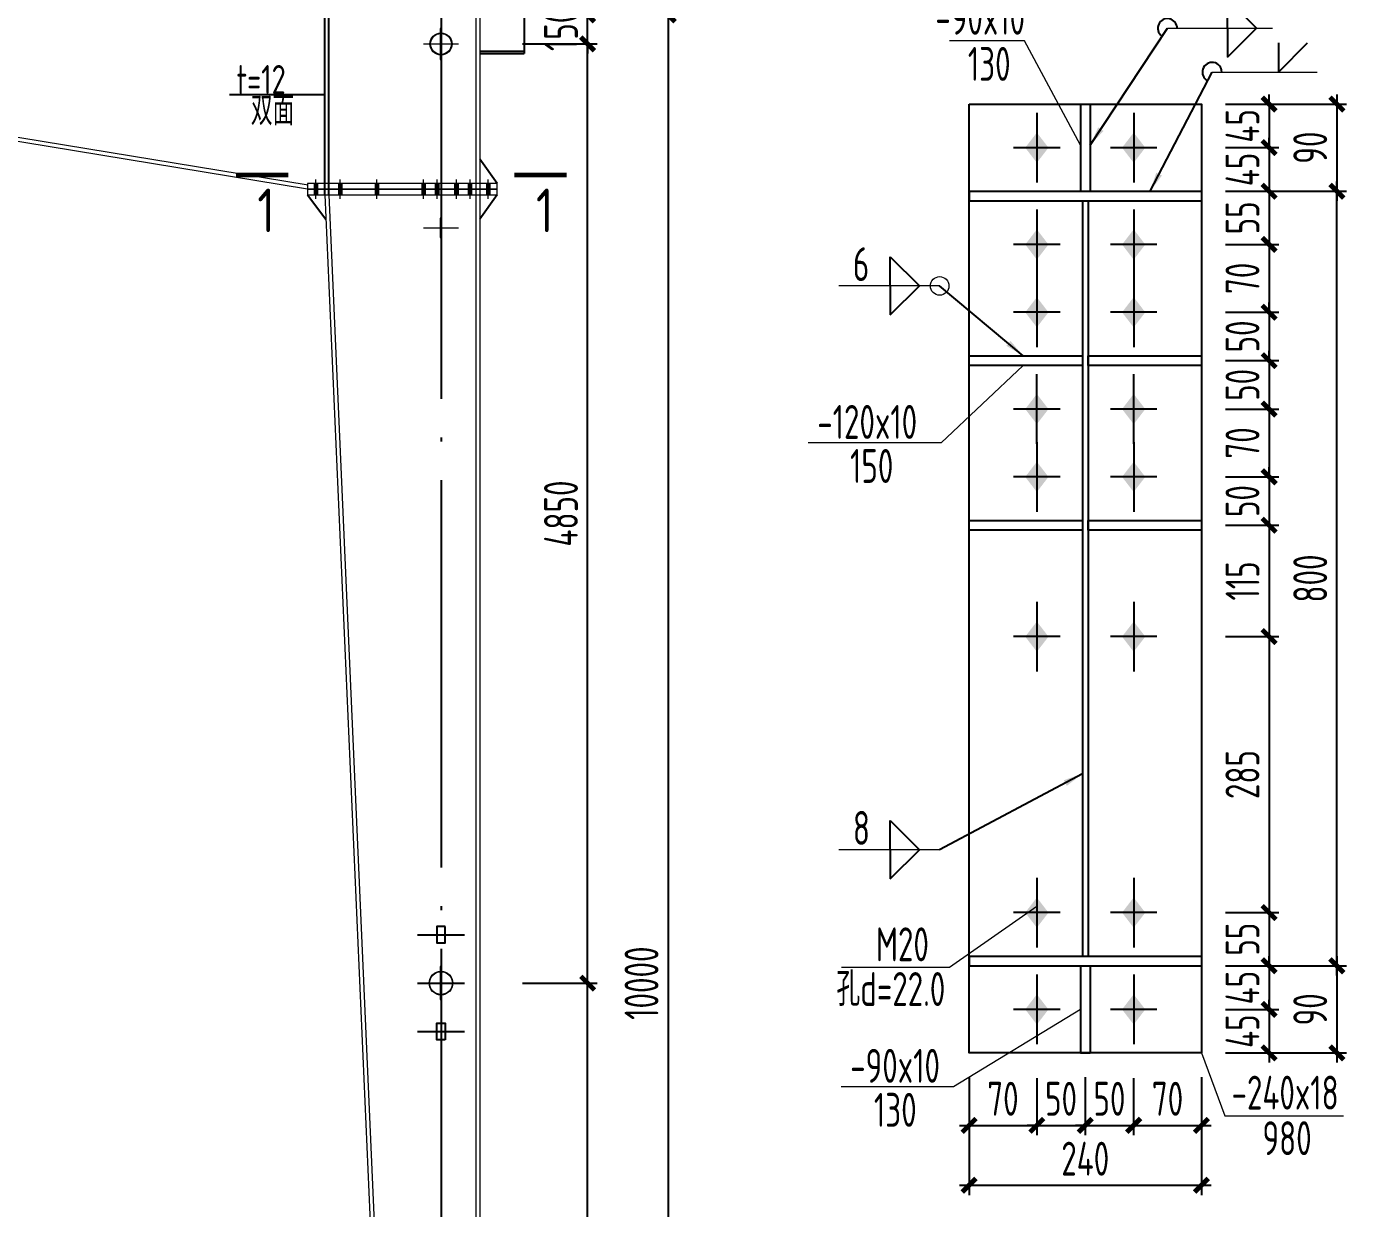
# Model space of a CAD drawing. Extents: x -3102990 to -851544, y -5293060 to -2540151.
# Drawn here: x -1296975 to -1283339, y -2650934 to -2638725 of the extents above; entities that cross this region are included whole.
import ezdxf

# ---------------------------------------------------------------- set-up
doc = ezdxf.new("R2010")
doc.units = 0
doc.header["$LTSCALE"] = 1000
doc.header["$PDMODE"] = 1
doc.linetypes.add('DOTE', pattern=[2.42, 2, -0.2, 0.02, -0.2])
doc.layers.get('0').update_dxf_attribs({"linetype": 'CONTINUOUS'})
doc.layers.get('Defpoints').update_dxf_attribs({"linetype": 'CONTINUOUS'})
for name, color, linetype in [('10', 7, 'CONTINUOUS'), ('AXIS', 253, 'DOTE'), ('BEAM_CON', 4, 'CONTINUOUS'), ('COLU', 7, 'CONTINUOUS'), ('DIM', 3, 'CONTINUOUS'), ('NUM', 7, 'CONTINUOUS'), ('REIN', 1, 'CONTINUOUS'), ('TEXT', 7, 'CONTINUOUS'), ('WELD', 7, 'CONTINUOUS'), ('柱子', 3, 'CONTINUOUS')]:
    doc.layers.add(name, color=color, linetype=linetype)
doc.styles.add('TSSD_Dimension', font='tssdeng.shx', dxfattribs={"width": 0.7, "bigfont": 'Hztxt.shx'})
doc.styles.add('TSSD_Rein', font='Tssdeng.shx', dxfattribs={"width": 0.75, "bigfont": 'hztxt.shx'})
doc.dimstyles.new('TSSD_10_100', dxfattribs={"dimtxt": 350, "dimasz": 100, "dimexe": 100, "dimexo": 250, "dimgap": 100, "dimtad": 1, "dimdec": 0, "dimlfac": 0.1, "dimzin": 0, "dimdsep": 46, "dimtxsty": 'TSSD_Dimension', "dimblk": 'ARCHTICK', "dimcen": 0, "dimdle": 100, "dimclrt": 7, "dimadec": 0, "dimazin": 0, "dimtfac": 1, "dimtdec": 0, "dimtix": 1, "dimtmove": 2, "dimatfit": 3, "dimldrblk": 'ARCHTICK', "dimfxl": 1, "dimtolj": 1, "dimtzin": 0, "dimarcsym": 0})
doc.dimstyles.new('TSSD_50_100', dxfattribs={"dimtxt": 350, "dimasz": 100, "dimexe": 100, "dimexo": 250, "dimgap": 100, "dimtad": 1, "dimdec": 0, "dimlfac": 0.5, "dimzin": 0, "dimdsep": 46, "dimtxsty": 'TSSD_Dimension', "dimblk": 'ARCHTICK', "dimcen": 0, "dimdle": 100, "dimclrt": 7, "dimadec": 0, "dimazin": 0, "dimtfac": 1, "dimtdec": 0, "dimtix": 1, "dimtmove": 2, "dimatfit": 3, "dimfxl": 1, "dimtolj": 1, "dimtzin": 0, "dimarcsym": 0})
doc.dimstyles.new('TSSD_LEADER_STYLE_200.0', dxfattribs={"dimtxt": 700, "dimasz": 200, "dimexe": 200, "dimexo": 500, "dimgap": 0.09, "dimtad": 0, "dimtih": 1, "dimtoh": 1, "dimdec": 4, "dimzin": 0, "dimdsep": 46, "dimtxsty": 'Standard', "dimcen": 0.09, "dimdle": 200, "dimclrt": 7, "dimadec": 0, "dimazin": 0, "dimtfac": 1, "dimtdec": 4, "dimtofl": 0, "dimtmove": 0, "dimatfit": 3, "dimfxl": 1, "dimtolj": 1, "dimtzin": 0, "dimarcsym": 0})

# ---------------------------------------------------------------- blocks, each defined once
blk = doc.blocks.new('_ArchTick')
at = {"color": 0, "const_width": 0.5}
blk.add_lwpolyline([(-0.71, -0.71), (0.71, 0.71)], dxfattribs=at)
blk = doc.blocks.new('*D210')
at = {"layer": 'Defpoints', "color": 0, "ltscale": 1.5}
for p in [(-1291640, -2638606), (-1291640, -2658606), (-1290346, -2658606)]:
    blk.add_point(p, dxfattribs=at)
at = {"layer": 'DIM', "color": 0, "lineweight": -2, "ltscale": 1.5}
for p, q in [((-1290346, -2638506), (-1290346, -2658706)), ((-1291390, -2638606), (-1290246, -2638606)), ((-1291390, -2658606), (-1290246, -2658606))]:
    blk.add_line(p, q, dxfattribs=at)
at = {"layer": 'DIM', "color": 0, "lineweight": -2, "ltscale": 1.5, "xscale": 100, "yscale": 100, "zscale": 100}
for p, rotation in [((-1290346, -2638606), 90), ((-1290346, -2658606), 270)]:
    blk.add_blockref('_ArchTick', p, dxfattribs=dict(at, rotation=rotation))
at = {"layer": 'DIM', "color": 7, "ltscale": 1.5, "insert": (-1290621, -2648606), "char_height": 350, "attachment_point": 5, "rotation": 90, "style": 'TSSD_Dimension'}
blk.add_mtext('\\A1;10000', dxfattribs=at)
blk = doc.blocks.new('*D227')
at = {"layer": 'Defpoints', "color": 0, "ltscale": 1.5}
for p in [(-1292100, -2648606), (-1291178, -2648606), (-1292100, -2657606)]:
    blk.add_point(p, dxfattribs=at)
at = {"layer": 'DIM', "color": 0, "lineweight": -2, "ltscale": 1.5}
for p, q in [((-1291178, -2657706), (-1291178, -2648506)), ((-1291850, -2648606), (-1291078, -2648606)), ((-1291850, -2657606), (-1291078, -2657606))]:
    blk.add_line(p, q, dxfattribs=at)
at = {"layer": 'DIM', "color": 0, "lineweight": -2, "ltscale": 1.5, "xscale": 100, "yscale": 100, "zscale": 100}
for p, rotation in [((-1291178, -2648606), 90), ((-1291178, -2657606), 270)]:
    blk.add_blockref('_ArchTick', p, dxfattribs=dict(at, rotation=rotation))
at = {"layer": 'DIM', "color": 7, "ltscale": 1.5, "insert": (-1291453, -2653106), "char_height": 350, "attachment_point": 5, "rotation": 90, "style": 'TSSD_Dimension'}
blk.add_mtext('\\A1;4500', dxfattribs=at)
blk = doc.blocks.new('*D228')
at = {"layer": 'Defpoints', "color": 0, "ltscale": 1.5}
for p in [(-1292100, -2638906), (-1291178, -2638906), (-1292100, -2648606)]:
    blk.add_point(p, dxfattribs=at)
at = {"layer": 'DIM', "color": 0, "lineweight": -2, "ltscale": 1.5}
for p, q in [((-1291178, -2648706), (-1291178, -2638806)), ((-1291850, -2638906), (-1291078, -2638906)), ((-1291850, -2648606), (-1291078, -2648606))]:
    blk.add_line(p, q, dxfattribs=at)
at = {"layer": 'DIM', "color": 0, "lineweight": -2, "ltscale": 1.5, "xscale": 100, "yscale": 100, "zscale": 100}
for p, rotation in [((-1291178, -2638906), 90), ((-1291178, -2648606), 270)]:
    blk.add_blockref('_ArchTick', p, dxfattribs=dict(at, rotation=rotation))
at = {"layer": 'DIM', "color": 7, "ltscale": 1.5, "insert": (-1291453, -2643756), "char_height": 350, "attachment_point": 5, "rotation": 90, "style": 'TSSD_Dimension'}
blk.add_mtext('\\A1;4850', dxfattribs=at)
blk = doc.blocks.new('*D229')
at = {"layer": 'Defpoints', "color": 0, "ltscale": 1.5}
for p in [(-1292100, -2638606), (-1291178, -2638606), (-1292100, -2638906)]:
    blk.add_point(p, dxfattribs=at)
at = {"layer": 'DIM', "color": 0, "lineweight": -2, "ltscale": 1.5}
for p, q in [((-1291178, -2638606), (-1291178, -2638506)), ((-1291850, -2638606), (-1291078, -2638606)), ((-1291178, -2638906), (-1291178, -2638606)), ((-1291850, -2638906), (-1291078, -2638906)), ((-1291178, -2638906), (-1291178, -2639006))]:
    blk.add_line(p, q, dxfattribs=at)
at = {"layer": 'DIM', "color": 0, "lineweight": -2, "ltscale": 1.5, "xscale": 100, "yscale": 100, "zscale": 100}
for p, rotation in [((-1291178, -2638606), 270), ((-1291178, -2638906), 90)]:
    blk.add_blockref('_ArchTick', p, dxfattribs=dict(at, rotation=rotation))
at = {"layer": 'DIM', "color": 7, "ltscale": 1.5, "insert": (-1291453, -2638756), "char_height": 350, "attachment_point": 5, "rotation": 90, "style": 'TSSD_Dimension'}
blk.add_mtext('\\A1;150', dxfattribs=at)
blk = doc.blocks.new('A$C5C7C78FF')
at = {"layer": '10', "color": 0}
blk.add_solid([(27, -141, -192), (-73, -11, -192), (127, -11, -192), (27, 119, -192)], dxfattribs=at)
at = {"layer": 'AXIS', "color": 0, "linetype": 'ByBlock'}
for p, q in [((27, -311, -192), (27, 289, -192)), ((227, -11, -192), (-173, -11, -192))]:
    blk.add_line(p, q, dxfattribs=at)
blk = doc.blocks.new('*D234')
at = {"layer": 'Defpoints', "color": 0}
for p in [(-1284838, -2639527), (-1284838, -2639977), (-1284139, -2639977)]:
    blk.add_point(p, dxfattribs=at)
at = {"layer": 'DIM', "color": 0, "lineweight": -2}
for p, q in [((-1284588, -2639527), (-1284039, -2639527)), ((-1284139, -2639527), (-1284139, -2639427)), ((-1284139, -2639527), (-1284139, -2639977)), ((-1284588, -2639977), (-1284039, -2639977)), ((-1284139, -2639977), (-1284139, -2640077))]:
    blk.add_line(p, q, dxfattribs=at)
at = {"layer": 'DIM', "color": 0, "lineweight": -2, "xscale": 100, "yscale": 100, "zscale": 100}
for p, rotation in [((-1284139, -2639527), 270), ((-1284139, -2639977), 90)]:
    blk.add_blockref('_ArchTick', p, dxfattribs=dict(at, rotation=rotation))
at = {"layer": 'DIM', "color": 7, "insert": (-1284414, -2639752), "char_height": 350, "attachment_point": 5, "rotation": 90, "style": 'TSSD_Dimension'}
blk.add_mtext('\\A1;45', dxfattribs=at)
blk = doc.blocks.new('*D235')
at = {"layer": 'Defpoints', "color": 0}
for p in [(-1284838, -2639977), (-1284838, -2640427), (-1284139, -2640427)]:
    blk.add_point(p, dxfattribs=at)
at = {"layer": 'DIM', "color": 0, "lineweight": -2}
for p, q in [((-1284139, -2639977), (-1284139, -2639877)), ((-1284588, -2639977), (-1284039, -2639977)), ((-1284139, -2639977), (-1284139, -2640427)), ((-1284588, -2640427), (-1284039, -2640427)), ((-1284139, -2640427), (-1284139, -2640527))]:
    blk.add_line(p, q, dxfattribs=at)
at = {"layer": 'DIM', "color": 0, "lineweight": -2, "xscale": 100, "yscale": 100, "zscale": 100}
for p, rotation in [((-1284139, -2639977), 270), ((-1284139, -2640427), 90)]:
    blk.add_blockref('_ArchTick', p, dxfattribs=dict(at, rotation=rotation))
at = {"layer": 'DIM', "color": 7, "insert": (-1284414, -2640202), "char_height": 350, "attachment_point": 5, "rotation": 90, "style": 'TSSD_Dimension'}
blk.add_mtext('\\A1;45', dxfattribs=at)
blk = doc.blocks.new('*D236')
at = {"layer": 'Defpoints', "color": 0}
for p in [(-1284838, -2640427), (-1284838, -2640977), (-1284139, -2640977)]:
    blk.add_point(p, dxfattribs=at)
at = {"layer": 'DIM', "color": 0, "lineweight": -2}
for p, q in [((-1284139, -2640327), (-1284139, -2641077)), ((-1284588, -2640427), (-1284039, -2640427)), ((-1284588, -2640977), (-1284039, -2640977))]:
    blk.add_line(p, q, dxfattribs=at)
at = {"layer": 'DIM', "color": 0, "lineweight": -2, "xscale": 100, "yscale": 100, "zscale": 100}
for p, rotation in [((-1284139, -2640427), 90), ((-1284139, -2640977), 270)]:
    blk.add_blockref('_ArchTick', p, dxfattribs=dict(at, rotation=rotation))
at = {"layer": 'DIM', "color": 7, "insert": (-1284414, -2640702), "char_height": 350, "attachment_point": 5, "rotation": 90, "style": 'TSSD_Dimension'}
blk.add_mtext('\\A1;55', dxfattribs=at)
blk = doc.blocks.new('*D237')
at = {"layer": 'Defpoints', "color": 0}
for p in [(-1284838, -2647877), (-1284838, -2648427), (-1284139, -2648427)]:
    blk.add_point(p, dxfattribs=at)
at = {"layer": 'DIM', "color": 0, "lineweight": -2}
for p, q in [((-1284139, -2647777), (-1284139, -2648527)), ((-1284588, -2647877), (-1284039, -2647877)), ((-1284588, -2648427), (-1284039, -2648427))]:
    blk.add_line(p, q, dxfattribs=at)
at = {"layer": 'DIM', "color": 0, "lineweight": -2, "xscale": 100, "yscale": 100, "zscale": 100}
for p, rotation in [((-1284139, -2647877), 90), ((-1284139, -2648427), 270)]:
    blk.add_blockref('_ArchTick', p, dxfattribs=dict(at, rotation=rotation))
at = {"layer": 'DIM', "color": 7, "insert": (-1284414, -2648152), "char_height": 350, "attachment_point": 5, "rotation": 90, "style": 'TSSD_Dimension'}
blk.add_mtext('\\A1;55', dxfattribs=at)
blk = doc.blocks.new('*D238')
at = {"layer": 'Defpoints', "color": 0}
for p in [(-1284838, -2648427), (-1284838, -2648877), (-1284139, -2648877)]:
    blk.add_point(p, dxfattribs=at)
at = {"layer": 'DIM', "color": 0, "lineweight": -2}
for p, q in [((-1284139, -2648427), (-1284139, -2648327)), ((-1284588, -2648427), (-1284039, -2648427)), ((-1284139, -2648427), (-1284139, -2648877)), ((-1284588, -2648877), (-1284039, -2648877)), ((-1284139, -2648877), (-1284139, -2648977))]:
    blk.add_line(p, q, dxfattribs=at)
at = {"layer": 'DIM', "color": 0, "lineweight": -2, "xscale": 100, "yscale": 100, "zscale": 100}
for p, rotation in [((-1284139, -2648427), 270), ((-1284139, -2648877), 90)]:
    blk.add_blockref('_ArchTick', p, dxfattribs=dict(at, rotation=rotation))
at = {"layer": 'DIM', "color": 7, "insert": (-1284414, -2648652), "char_height": 350, "attachment_point": 5, "rotation": 90, "style": 'TSSD_Dimension'}
blk.add_mtext('\\A1;45', dxfattribs=at)
blk = doc.blocks.new('*D239')
at = {"layer": 'Defpoints', "color": 0}
for p in [(-1284838, -2648877), (-1284838, -2649327), (-1284139, -2649327)]:
    blk.add_point(p, dxfattribs=at)
at = {"layer": 'DIM', "color": 0, "lineweight": -2}
for p, q in [((-1284139, -2648877), (-1284139, -2648777)), ((-1284588, -2648877), (-1284039, -2648877)), ((-1284139, -2648877), (-1284139, -2649327)), ((-1284588, -2649327), (-1284039, -2649327)), ((-1284139, -2649327), (-1284139, -2649427))]:
    blk.add_line(p, q, dxfattribs=at)
at = {"layer": 'DIM', "color": 0, "lineweight": -2, "xscale": 100, "yscale": 100, "zscale": 100}
for p, rotation in [((-1284139, -2648877), 270), ((-1284139, -2649327), 90)]:
    blk.add_blockref('_ArchTick', p, dxfattribs=dict(at, rotation=rotation))
at = {"layer": 'DIM', "color": 7, "insert": (-1284414, -2649102), "char_height": 350, "attachment_point": 5, "rotation": 90, "style": 'TSSD_Dimension'}
blk.add_mtext('\\A1;45', dxfattribs=at)
blk = doc.blocks.new('*D240')
at = {"layer": 'Defpoints', "color": 0}
for p in [(-1287238, -2649326), (-1286538, -2649337), (-1286538, -2650075)]:
    blk.add_point(p, dxfattribs=at)
at = {"layer": 'DIM', "color": 0, "lineweight": -2}
for p, q in [((-1287238, -2649576), (-1287238, -2650175)), ((-1286538, -2649587), (-1286538, -2650175)), ((-1287338, -2650075), (-1286438, -2650075))]:
    blk.add_line(p, q, dxfattribs=at)
at = {"layer": 'DIM', "color": 0, "lineweight": -2, "xscale": 100, "yscale": 100, "zscale": 100, "rotation": 180}
blk.add_blockref('_ArchTick', (-1287238, -2650075), dxfattribs=at)
at = {"layer": 'DIM', "color": 0, "lineweight": -2, "xscale": 100, "yscale": 100, "zscale": 100}
blk.add_blockref('_ArchTick', (-1286538, -2650075), dxfattribs=at)
at = {"layer": 'DIM', "color": 7, "insert": (-1286888, -2649800), "char_height": 350, "attachment_point": 5, "style": 'TSSD_Dimension'}
blk.add_mtext('\\A1;70', dxfattribs=at)
blk = doc.blocks.new('*D241')
at = {"layer": 'Defpoints', "color": 0}
for p in [(-1286538, -2649337), (-1286038, -2649327), (-1286038, -2650075)]:
    blk.add_point(p, dxfattribs=at)
at = {"layer": 'DIM', "color": 0, "lineweight": -2}
for p, q in [((-1286538, -2649587), (-1286538, -2650175)), ((-1286038, -2649577), (-1286038, -2650175)), ((-1286538, -2650075), (-1286638, -2650075)), ((-1286538, -2650075), (-1286038, -2650075)), ((-1286038, -2650075), (-1285938, -2650075))]:
    blk.add_line(p, q, dxfattribs=at)
at = {"layer": 'DIM', "color": 0, "lineweight": -2, "xscale": 100, "yscale": 100, "zscale": 100}
blk.add_blockref('_ArchTick', (-1286538, -2650075), dxfattribs=at)
at = {"layer": 'DIM', "color": 0, "lineweight": -2, "xscale": 100, "yscale": 100, "zscale": 100, "rotation": 180}
blk.add_blockref('_ArchTick', (-1286038, -2650075), dxfattribs=at)
at = {"layer": 'DIM', "color": 7, "insert": (-1286288, -2649800), "char_height": 350, "attachment_point": 5, "style": 'TSSD_Dimension'}
blk.add_mtext('\\A1;50', dxfattribs=at)
blk = doc.blocks.new('*D242')
at = {"layer": 'Defpoints', "color": 0}
for p in [(-1286038, -2649327), (-1285538, -2649337), (-1285538, -2650075)]:
    blk.add_point(p, dxfattribs=at)
at = {"layer": 'DIM', "color": 0, "lineweight": -2}
for p, q in [((-1286038, -2649577), (-1286038, -2650175)), ((-1285538, -2649587), (-1285538, -2650175)), ((-1286038, -2650075), (-1286138, -2650075)), ((-1286038, -2650075), (-1285538, -2650075)), ((-1285538, -2650075), (-1285438, -2650075))]:
    blk.add_line(p, q, dxfattribs=at)
at = {"layer": 'DIM', "color": 0, "lineweight": -2, "xscale": 100, "yscale": 100, "zscale": 100}
blk.add_blockref('_ArchTick', (-1286038, -2650075), dxfattribs=at)
at = {"layer": 'DIM', "color": 0, "lineweight": -2, "xscale": 100, "yscale": 100, "zscale": 100, "rotation": 180}
blk.add_blockref('_ArchTick', (-1285538, -2650075), dxfattribs=at)
at = {"layer": 'DIM', "color": 7, "insert": (-1285788, -2649800), "char_height": 350, "attachment_point": 5, "style": 'TSSD_Dimension'}
blk.add_mtext('\\A1;50', dxfattribs=at)
blk = doc.blocks.new('*D243')
at = {"layer": 'Defpoints', "color": 0}
for p in [(-1285538, -2649337), (-1284838, -2649327), (-1284838, -2650075)]:
    blk.add_point(p, dxfattribs=at)
at = {"layer": 'DIM', "color": 0, "lineweight": -2}
for p, q in [((-1285538, -2649587), (-1285538, -2650175)), ((-1284838, -2649577), (-1284838, -2650175)), ((-1285638, -2650075), (-1284738, -2650075))]:
    blk.add_line(p, q, dxfattribs=at)
at = {"layer": 'DIM', "color": 0, "lineweight": -2, "xscale": 100, "yscale": 100, "zscale": 100, "rotation": 180}
blk.add_blockref('_ArchTick', (-1285538, -2650075), dxfattribs=at)
at = {"layer": 'DIM', "color": 0, "lineweight": -2, "xscale": 100, "yscale": 100, "zscale": 100}
blk.add_blockref('_ArchTick', (-1284838, -2650075), dxfattribs=at)
at = {"layer": 'DIM', "color": 7, "insert": (-1285188, -2649800), "char_height": 350, "attachment_point": 5, "style": 'TSSD_Dimension'}
blk.add_mtext('\\A1;70', dxfattribs=at)
blk = doc.blocks.new('*D244')
at = {"layer": 'Defpoints', "color": 0}
for p in [(-1287238, -2649326), (-1284838, -2649327), (-1284838, -2650694)]:
    blk.add_point(p, dxfattribs=at)
at = {"layer": 'DIM', "color": 0, "lineweight": -2}
for p, q in [((-1287238, -2649576), (-1287238, -2650794)), ((-1284838, -2649577), (-1284838, -2650794)), ((-1287338, -2650694), (-1284738, -2650694))]:
    blk.add_line(p, q, dxfattribs=at)
at = {"layer": 'DIM', "color": 0, "lineweight": -2, "xscale": 100, "yscale": 100, "zscale": 100, "rotation": 180}
blk.add_blockref('_ArchTick', (-1287238, -2650694), dxfattribs=at)
at = {"layer": 'DIM', "color": 0, "lineweight": -2, "xscale": 100, "yscale": 100, "zscale": 100}
blk.add_blockref('_ArchTick', (-1284838, -2650694), dxfattribs=at)
at = {"layer": 'DIM', "color": 7, "insert": (-1286038, -2650419), "char_height": 350, "attachment_point": 5, "style": 'TSSD_Dimension'}
blk.add_mtext('\\A1;240', dxfattribs=at)
blk = doc.blocks.new('_WELD004')
at = {"color": 0, "linetype": 'ByBlock'}
for p, q in [((0, 1), (1, 0)), ((0, 0), (0, 1))]:
    blk.add_line(p, q, dxfattribs=at)
blk = doc.blocks.new('*D245')
at = {"layer": 'Defpoints', "color": 0}
for p in [(-1284838, -2639527), (-1284838, -2640427), (-1283439, -2640427)]:
    blk.add_point(p, dxfattribs=at)
at = {"layer": 'DIM', "color": 0, "lineweight": -2}
for p, q in [((-1284588, -2639527), (-1283339, -2639527)), ((-1283439, -2639427), (-1283439, -2640527)), ((-1284588, -2640427), (-1283339, -2640427))]:
    blk.add_line(p, q, dxfattribs=at)
at = {"layer": 'DIM', "color": 0, "lineweight": -2, "xscale": 100, "yscale": 100, "zscale": 100}
for p, rotation in [((-1283439, -2639527), 90), ((-1283439, -2640427), 270)]:
    blk.add_blockref('_ArchTick', p, dxfattribs=dict(at, rotation=rotation))
at = {"layer": 'DIM', "color": 7, "insert": (-1283714, -2639977), "char_height": 350, "attachment_point": 5, "rotation": 90, "style": 'TSSD_Dimension'}
blk.add_mtext('\\A1;90', dxfattribs=at)
blk = doc.blocks.new('*D246')
at = {"layer": 'Defpoints', "color": 0}
for p in [(-1284838, -2648427), (-1284838, -2649327), (-1283439, -2649327)]:
    blk.add_point(p, dxfattribs=at)
at = {"layer": 'DIM', "color": 0, "lineweight": -2}
for p, q in [((-1283439, -2648327), (-1283439, -2649427)), ((-1284588, -2648427), (-1283339, -2648427)), ((-1284588, -2649327), (-1283339, -2649327))]:
    blk.add_line(p, q, dxfattribs=at)
at = {"layer": 'DIM', "color": 0, "lineweight": -2, "xscale": 100, "yscale": 100, "zscale": 100}
for p, rotation in [((-1283439, -2648427), 90), ((-1283439, -2649327), 270)]:
    blk.add_blockref('_ArchTick', p, dxfattribs=dict(at, rotation=rotation))
at = {"layer": 'DIM', "color": 7, "insert": (-1283714, -2648877), "char_height": 350, "attachment_point": 5, "rotation": 90, "style": 'TSSD_Dimension'}
blk.add_mtext('\\A1;90', dxfattribs=at)
blk = doc.blocks.new('*D247')
at = {"layer": 'Defpoints', "color": 0, "ltscale": 1.5}
for p in [(-1284838, -2640427), (-1283439, -2640427), (-1284838, -2648427)]:
    blk.add_point(p, dxfattribs=at)
at = {"layer": 'DIM', "color": 0, "lineweight": -2, "ltscale": 1.5}
for p, q in [((-1283439, -2648527), (-1283439, -2640327)), ((-1284588, -2640427), (-1283339, -2640427)), ((-1284588, -2648427), (-1283339, -2648427))]:
    blk.add_line(p, q, dxfattribs=at)
at = {"layer": 'DIM', "color": 0, "lineweight": -2, "ltscale": 1.5, "xscale": 100, "yscale": 100, "zscale": 100}
for p, rotation in [((-1283439, -2640427), 90), ((-1283439, -2648427), 270)]:
    blk.add_blockref('_ArchTick', p, dxfattribs=dict(at, rotation=rotation))
at = {"layer": 'DIM', "color": 7, "ltscale": 1.5, "insert": (-1283714, -2644427), "char_height": 350, "attachment_point": 5, "rotation": 90, "style": 'TSSD_Dimension'}
blk.add_mtext('\\A1;800', dxfattribs=at)
blk = doc.blocks.new('*D273')
at = {"layer": 'Defpoints', "color": 0, "ltscale": 1.5}
for p in [(-1284838, -2640977), (-1284838, -2641677), (-1284139, -2641677)]:
    blk.add_point(p, dxfattribs=at)
at = {"layer": 'DIM', "color": 0, "lineweight": -2, "ltscale": 1.5}
for p, q in [((-1284139, -2640877), (-1284139, -2641777)), ((-1284588, -2640977), (-1284039, -2640977)), ((-1284588, -2641677), (-1284039, -2641677))]:
    blk.add_line(p, q, dxfattribs=at)
at = {"layer": 'DIM', "color": 0, "lineweight": -2, "ltscale": 1.5, "xscale": 100, "yscale": 100, "zscale": 100}
for p, rotation in [((-1284139, -2640977), 90), ((-1284139, -2641677), 270)]:
    blk.add_blockref('_ArchTick', p, dxfattribs=dict(at, rotation=rotation))
at = {"layer": 'DIM', "color": 7, "ltscale": 1.5, "insert": (-1284414, -2641327), "char_height": 350, "attachment_point": 5, "rotation": 90, "style": 'TSSD_Dimension'}
blk.add_mtext('\\A1;70', dxfattribs=at)
blk = doc.blocks.new('*D274')
at = {"layer": 'Defpoints', "color": 0, "ltscale": 1.5}
for p in [(-1284838, -2641677), (-1284838, -2642177), (-1284139, -2642177)]:
    blk.add_point(p, dxfattribs=at)
at = {"layer": 'DIM', "color": 0, "lineweight": -2, "ltscale": 1.5}
for p, q in [((-1284139, -2641677), (-1284139, -2641577)), ((-1284588, -2641677), (-1284039, -2641677)), ((-1284139, -2641677), (-1284139, -2642177)), ((-1284588, -2642177), (-1284039, -2642177)), ((-1284139, -2642177), (-1284139, -2642277))]:
    blk.add_line(p, q, dxfattribs=at)
at = {"layer": 'DIM', "color": 0, "lineweight": -2, "ltscale": 1.5, "xscale": 100, "yscale": 100, "zscale": 100}
for p, rotation in [((-1284139, -2641677), 270), ((-1284139, -2642177), 90)]:
    blk.add_blockref('_ArchTick', p, dxfattribs=dict(at, rotation=rotation))
at = {"layer": 'DIM', "color": 7, "ltscale": 1.5, "insert": (-1284414, -2641927), "char_height": 350, "attachment_point": 5, "rotation": 90, "style": 'TSSD_Dimension'}
blk.add_mtext('\\A1;50', dxfattribs=at)
blk = doc.blocks.new('*D275')
at = {"layer": 'Defpoints', "color": 0, "ltscale": 1.5}
for p in [(-1284838, -2643877, -288), (-1284838, -2645027), (-1284139, -2645027)]:
    blk.add_point(p, dxfattribs=at)
at = {"layer": 'DIM', "color": 0, "lineweight": -2, "ltscale": 1.5}
for p, q in [((-1284588, -2643877), (-1284039, -2643877)), ((-1284139, -2643777), (-1284139, -2645127)), ((-1284588, -2645027), (-1284039, -2645027))]:
    blk.add_line(p, q, dxfattribs=at)
at = {"layer": 'DIM', "color": 0, "lineweight": -2, "ltscale": 1.5, "xscale": 100, "yscale": 100, "zscale": 100}
for p, rotation in [((-1284139, -2643877), 90), ((-1284139, -2645027), 270)]:
    blk.add_blockref('_ArchTick', p, dxfattribs=dict(at, rotation=rotation))
at = {"layer": 'DIM', "color": 7, "ltscale": 1.5, "insert": (-1284414, -2644452), "char_height": 350, "attachment_point": 5, "rotation": 90, "style": 'TSSD_Dimension'}
blk.add_mtext('\\A1;115', dxfattribs=at)
blk = doc.blocks.new('*D276')
at = {"layer": 'Defpoints', "color": 0, "ltscale": 1.5}
for p in [(-1284838, -2645027), (-1284838, -2647877), (-1284139, -2647877)]:
    blk.add_point(p, dxfattribs=at)
at = {"layer": 'DIM', "color": 0, "lineweight": -2, "ltscale": 1.5}
for p, q in [((-1284139, -2644927), (-1284139, -2647977)), ((-1284588, -2645027), (-1284039, -2645027)), ((-1284588, -2647877), (-1284039, -2647877))]:
    blk.add_line(p, q, dxfattribs=at)
at = {"layer": 'DIM', "color": 0, "lineweight": -2, "ltscale": 1.5, "xscale": 100, "yscale": 100, "zscale": 100}
for p, rotation in [((-1284139, -2645027), 90), ((-1284139, -2647877), 270)]:
    blk.add_blockref('_ArchTick', p, dxfattribs=dict(at, rotation=rotation))
at = {"layer": 'DIM', "color": 7, "ltscale": 1.5, "insert": (-1284414, -2646452), "char_height": 350, "attachment_point": 5, "rotation": 90, "style": 'TSSD_Dimension'}
blk.add_mtext('\\A1;285', dxfattribs=at)
blk = doc.blocks.new('*D292')
at = {"layer": 'Defpoints', "color": 0, "ltscale": 1.5}
for p in [(-1284838, -2642177), (-1284838, -2642677), (-1284139, -2642677)]:
    blk.add_point(p, dxfattribs=at)
at = {"layer": 'DIM', "color": 0, "lineweight": -2, "ltscale": 1.5}
for p, q in [((-1284139, -2642177), (-1284139, -2642077)), ((-1284588, -2642177), (-1284039, -2642177)), ((-1284139, -2642177), (-1284139, -2642677)), ((-1284588, -2642677), (-1284039, -2642677)), ((-1284139, -2642677), (-1284139, -2642777))]:
    blk.add_line(p, q, dxfattribs=at)
at = {"layer": 'DIM', "color": 0, "lineweight": -2, "ltscale": 1.5, "xscale": 100, "yscale": 100, "zscale": 100}
for p, rotation in [((-1284139, -2642177), 270), ((-1284139, -2642677), 90)]:
    blk.add_blockref('_ArchTick', p, dxfattribs=dict(at, rotation=rotation))
at = {"layer": 'DIM', "color": 7, "ltscale": 1.5, "insert": (-1284414, -2642427), "char_height": 350, "attachment_point": 5, "rotation": 90, "style": 'TSSD_Dimension'}
blk.add_mtext('\\A1;50', dxfattribs=at)
blk = doc.blocks.new('*D195')
at = {"layer": 'Defpoints', "color": 0, "ltscale": 1.5}
for p in [(-1284838, -2642677), (-1284838, -2643377), (-1284139, -2643377)]:
    blk.add_point(p, dxfattribs=at)
at = {"layer": 'DIM', "color": 0, "lineweight": -2, "ltscale": 1.5}
for p, q in [((-1284588, -2642677), (-1284039, -2642677)), ((-1284139, -2642577), (-1284139, -2643477)), ((-1284588, -2643377), (-1284039, -2643377))]:
    blk.add_line(p, q, dxfattribs=at)
at = {"layer": 'DIM', "color": 0, "lineweight": -2, "ltscale": 1.5, "xscale": 100, "yscale": 100, "zscale": 100}
for p, rotation in [((-1284139, -2642677), 90), ((-1284139, -2643377), 270)]:
    blk.add_blockref('_ArchTick', p, dxfattribs=dict(at, rotation=rotation))
at = {"layer": 'DIM', "color": 7, "ltscale": 1.5, "insert": (-1284414, -2643027), "char_height": 350, "attachment_point": 5, "rotation": 90, "style": 'TSSD_Dimension'}
blk.add_mtext('\\A1;70', dxfattribs=at)
blk = doc.blocks.new('*D196')
at = {"layer": 'Defpoints', "color": 0, "ltscale": 1.5}
for p in [(-1284838, -2643377), (-1284838, -2643877), (-1284139, -2643877)]:
    blk.add_point(p, dxfattribs=at)
at = {"layer": 'DIM', "color": 0, "lineweight": -2, "ltscale": 1.5}
for p, q in [((-1284139, -2643377), (-1284139, -2643277)), ((-1284588, -2643377), (-1284039, -2643377)), ((-1284139, -2643377), (-1284139, -2643877)), ((-1284588, -2643877), (-1284039, -2643877)), ((-1284139, -2643877), (-1284139, -2643977))]:
    blk.add_line(p, q, dxfattribs=at)
at = {"layer": 'DIM', "color": 0, "lineweight": -2, "ltscale": 1.5, "xscale": 100, "yscale": 100, "zscale": 100}
for p, rotation in [((-1284139, -2643377), 270), ((-1284139, -2643877), 90)]:
    blk.add_blockref('_ArchTick', p, dxfattribs=dict(at, rotation=rotation))
at = {"layer": 'DIM', "color": 7, "ltscale": 1.5, "insert": (-1284414, -2643627), "char_height": 350, "attachment_point": 5, "rotation": 90, "style": 'TSSD_Dimension'}
blk.add_mtext('\\A1;50', dxfattribs=at)

msp = doc.modelspace()

# ---------------------------------------------------------------- linework, layer by layer
at = {"color": 4, "lineweight": 5, "ltscale": 1.5, "elevation": -2}
for points in [[(-1292578.22, -2638905.71, -1), (-1292806.22, -2638905.71, -1)], [(-1292584.22, -2638905.71, -1), (-1292800.22, -2638905.71, -1)]]:
    msp.add_lwpolyline(points, format="xyb", close=True, dxfattribs=at)
msp.add_lwpolyline([(-1292682.22, -2638745.71), (-1292702.22, -2638745.71), (-1292702.22, -2639065.71), (-1292682.22, -2639065.71)], close=True, dxfattribs=at)
at = {"color": 4, "lineweight": 5, "ltscale": 1.5}
for points in [[(-1292682.22, -2640705.71), (-1292702.22, -2640705.71), (-1292702.22, -2640905.71), (-1292682.22, -2640905.71)], [(-1292683.72, -2648435.71), (-1292700.72, -2648435.71), (-1292700.72, -2648775.71), (-1292683.72, -2648775.71)]]:
    msp.add_lwpolyline(points, close=True, dxfattribs=at)
for points in [[(-1292569.82, -2648605.71, -1), (-1292814.62, -2648605.71, -1)], [(-1292574.92, -2648605.71, -1), (-1292809.52, -2648605.71, -1)]]:
    msp.add_lwpolyline(points, format="xyb", close=True, dxfattribs=at)
at = {"layer": '10', "color": 6, "const_width": 50}
for points in [[(-1294270.8, -2640259.39), (-1294810.8, -2640259.39)], [(-1291393.77, -2640259.39), (-1291933.77, -2640259.39)]]:
    msp.add_lwpolyline(points, dxfattribs=at)
at = {"layer": 'AXIS', "ltscale": 2}
msp.add_line((-1292692.22, -2638571.81), (-1292692.22, -2658605.71), dxfattribs=at)
at = {"layer": 'AXIS', "lineweight": 5, "ltscale": 0.5}
for p, q in [((-1292871.72, -2638905.71, -2), (-1292512.72, -2638905.71, -2)), ((-1292871.72, -2640805.71), (-1292512.72, -2640805.71))]:
    msp.add_line(p, q, dxfattribs=at)
at = {"layer": 'AXIS', "linetype": 'DOTE'}
for p, q in [((-1292936.22, -2648105.71), (-1292448.22, -2648105.71)), ((-1292936.22, -2648605.71), (-1292448.22, -2648605.71)), ((-1292936.22, -2649105.71), (-1292448.22, -2649105.71))]:
    msp.add_line(p, q, dxfattribs=at)
at = {"layer": 'BEAM_CON', "ltscale": 1.5}
for points in [[(-1292649.72, -2648020.71), (-1292734.72, -2648020.71), (-1292734.72, -2648190.71), (-1292649.72, -2648190.71)], [(-1292649.72, -2649190.71), (-1292734.72, -2649190.71), (-1292734.72, -2649020.71), (-1292649.72, -2649020.71)]]:
    msp.add_lwpolyline(points, close=True, dxfattribs=at)
at = {"layer": 'COLU', "color": 4, "ltscale": 1.5}
for p, q in [((-1293892.22, -2640465.71), (-1293892.22, -2638510.26)), ((-1293852.22, -2640465.71), (-1293852.22, -2638510.26)), ((-1292112.22, -2640345.71), (-1292292.22, -2640095.71)), ((-1294072.22, -2640465.71), (-1293881.22, -2640715.23)), ((-1292112.22, -2640465.71), (-1292292.22, -2640715.71))]:
    msp.add_line(p, q, dxfattribs=at)
at = {"layer": 'COLU', "color": 4, "lineweight": 5}
for p, q in [((-1292332.22, -2638602.32), (-1292332.22, -2658605.71)), ((-1292292.22, -2638605.71), (-1292292.22, -2658605.71)), ((-1294065.73, -2640366.24), (-1303387.33, -2638833)), ((-1294072.22, -2640405.71), (-1303393.83, -2638872.47)), ((-1293983.59, -2640505.75), (-1293983.59, -2640305.68)), ((-1293732.36, -2640505.75), (-1293732.36, -2640305.68)), ((-1293353.66, -2640505.75), (-1293353.66, -2640305.68)), ((-1292872.22, -2640505.75), (-1292872.22, -2640305.68)), ((-1292732.22, -2640505.75), (-1292732.22, -2640305.68)), ((-1292532.22, -2640505.75), (-1292532.22, -2640305.68)), ((-1292392.22, -2640505.75), (-1292392.22, -2640305.68)), ((-1292204.19, -2640505.75), (-1292204.19, -2640305.68)), ((-1293892.22, -2640465.71), (-1293092.22, -2658605.71)), ((-1293852.26, -2640463.95), (-1293052.26, -2658603.95))]:
    msp.add_line(p, q, dxfattribs=at)
at = {"layer": 'COLU', "linetype": 'ByBlock', "lineweight": 9}
for p, q in [((-1286665.74, -2638874.01, -96), (-1287441.79, -2638874.01, -96)), ((-1286087.55, -2639952.27, -288), (-1286665.74, -2638874.01, -96)), ((-1286677.55, -2642227.27, -288), (-1287524.83, -2643026.38, -288)), ((-1287524.83, -2643026.38, -288), (-1288898.83, -2643026.38, -288)), ((-1286537.55, -2647814.04, -288), (-1287438.62, -2648443.65, -96)), ((-1286087.55, -2648877.27, -288), (-1287397.84, -2649676.38, -288)), ((-1284837.55, -2649327.27, -288), (-1284596.56, -2649975.79, -96)), ((-1287397.84, -2649676.38, -288), (-1288558.83, -2649676.38, -288)), ((-1284596.56, -2649975.79, -96), (-1283370.51, -2649975.79, -96))]:
    msp.add_line(p, q, dxfattribs=at)
at = {"layer": 'COLU', "linetype": 'ByBlock'}
for p, q in [((-1286087.55, -2639527.27, -288), (-1286087.55, -2640427.27, -288)), ((-1285987.55, -2639527.27, -288), (-1285987.55, -2640427.27, -288)), ((-1287237.55, -2640427.27, -288), (-1284837.55, -2640427.27, -288)), ((-1287237.55, -2640427.27, -288), (-1287237.55, -2640527.27, -288)), ((-1286087.55, -2640427.27, -288), (-1285987.55, -2640427.27, -288)), ((-1284837.55, -2640427.27, -288), (-1284837.55, -2640527.27, -288)), ((-1287237.55, -2640527.27, -288), (-1284837.55, -2640527.27, -288)), ((-1286067.55, -2640527.27, -288), (-1286067.55, -2648327.27, -288)), ((-1286007.55, -2640527.27, -288), (-1286007.55, -2648327.27, -288)), ((-1284837.55, -2647127.27, -288), (-1284837.55, -2647227.27, -288)), ((-1287237.55, -2648327.27, -288), (-1284837.55, -2648327.27, -288)), ((-1287237.55, -2648327.27, -288), (-1287237.55, -2648427.27, -288)), ((-1284837.55, -2648327.27, -288), (-1284837.55, -2648427.27, -288)), ((-1287237.55, -2648427.27, -288), (-1284837.55, -2648427.27, -288)), ((-1286087.55, -2648427.27, -288), (-1286087.55, -2649327.27, -288)), ((-1285987.55, -2648427.27, -288), (-1285987.55, -2649327.27, -288)), ((-1286087.55, -2649327.27, -288), (-1285987.55, -2649327.27, -288))]:
    msp.add_line(p, q, dxfattribs=at)
at = {"layer": 'COLU', "elevation": -288}
for points in [[(-1287237.55, -2639527.27), (-1284837.55, -2639527.27), (-1284837.55, -2649327.27), (-1287237.55, -2649327.27)], [(-1287237.55, -2642127.27), (-1286067.55, -2642127.27), (-1286067.55, -2642227.27), (-1287237.55, -2642227.27)], [(-1286007.55, -2642127.27), (-1284837.55, -2642127.27), (-1284837.55, -2642227.27), (-1286007.55, -2642227.27)], [(-1287237.55, -2643827.27), (-1286067.55, -2643827.27), (-1286067.55, -2643927.27), (-1287237.55, -2643927.27)], [(-1286007.55, -2643827.27), (-1284837.55, -2643827.27), (-1284837.55, -2643927.27), (-1286007.55, -2643927.27)]]:
    msp.add_lwpolyline(points, close=True, dxfattribs=at)
at = {"layer": 'COLU', "color": 4, "lineweight": 5}
for points in [[(-1294072.22, -2640345.71), (-1294072.22, -2640405.71), (-1292112.22, -2640405.71), (-1292112.22, -2640345.71)], [(-1294072.22, -2640405.71), (-1294072.22, -2640465.71), (-1292112.22, -2640465.71), (-1292112.22, -2640405.71)]]:
    msp.add_lwpolyline(points, close=True, dxfattribs=at)
at = {"layer": 'NUM', "ltscale": 1.5}
msp.add_line((-1293892.22, -2639432.69), (-1294877.99, -2639432.69), dxfattribs=at)
at = {"layer": 'REIN', "color": 4, "const_width": 50}
for points in [[(-1293983.59, -2640465.71), (-1293983.59, -2640345.71)], [(-1293732.36, -2640465.71), (-1293732.36, -2640345.71)], [(-1293353.66, -2640465.71), (-1293353.66, -2640345.71)], [(-1292872.22, -2640465.71), (-1292872.22, -2640345.71)], [(-1292732.22, -2640465.71), (-1292732.22, -2640345.71)], [(-1292532.22, -2640465.71), (-1292532.22, -2640345.71)], [(-1292392.22, -2640465.71), (-1292392.22, -2640345.71)], [(-1292204.19, -2640465.71), (-1292204.19, -2640345.71)]]:
    msp.add_lwpolyline(points, dxfattribs=at)
at = {"layer": 'TEXT', "lineweight": 9}
msp.add_line((-1287438.62, -2648443.65, -96), (-1288555.41, -2648443.65, -96), dxfattribs=at)
at = {"layer": 'WELD', "lineweight": 9}
for p, q in [((-1285188.24, -2638744, -288), (-1284104.27, -2638744, -288)), ((-1284727.58, -2639196.22, -288), (-1283643.62, -2639196.22, -288)), ((-1287541.71, -2641405, -576), (-1288582.81, -2641405, -576)), ((-1287541.71, -2647227.74, -576), (-1288582.81, -2647227.74, -576))]:
    msp.add_line(p, q, dxfattribs=at)
msp.add_circle((-1287541.71, -2641405, -576), 96.07, dxfattribs=at)
at = {"layer": 'WELD'}
for centre, end in [((-1285188.24, -2638744, -288), 232.532418), ((-1284727.58, -2639196.22, -288), 242.549377)]:
    msp.add_arc(centre, 100, 0, end, dxfattribs=at)
at = {"layer": '柱子', "color": 4}
for p, q in [((-1291832.22, -2638605.71), (-1291832.22, -2639005.71)), ((-1292292.22, -2638981.71), (-1291832.22, -2638981.71)), ((-1292292.22, -2639005.71), (-1291832.22, -2639005.71))]:
    msp.add_line(p, q, dxfattribs=at)

# ---------------------------------------------------------------- block references
at = {"layer": 'COLU', "linetype": 'ByBlock', "xscale": -1.199999999953434, "yscale": 1.199999999720603, "zscale": 1.200000000000045, "rotation": 180}
for p in [(-1286570.22, -2639990.7, -57.6), (-1285570.22, -2639990.7, -57.6), (-1286570.22, -2640990.7, -57.6), (-1285570.22, -2640990.7, -57.6), (-1286570.22, -2641690.7, -57.6), (-1285570.22, -2641690.7, -57.6), (-1286570.22, -2643390.7, -57.6), (-1285570.22, -2643390.7, -57.6), (-1286570.22, -2645040.7, 230.4), (-1285570.22, -2645040.7, 230.4), (-1286570.22, -2647890.7, -57.6), (-1285570.22, -2647890.7, -57.6), (-1286570.22, -2648890.7, -57.6), (-1285570.22, -2648890.7, -57.6)]:
    msp.add_blockref('A$C5C7C78FF', p, dxfattribs=at)
at = {"layer": 'COLU', "linetype": 'ByBlock', "xscale": 1.199999999953434, "yscale": 1.200000000186265, "zscale": 1.200000000000045}
for p in [(-1286570.22, -2642663.85, -57.6), (-1285570.22, -2642663.85, -57.6)]:
    msp.add_blockref('A$C5C7C78FF', p, dxfattribs=at)
at = {"layer": 'WELD', "yscale": 300, "zscale": 300}
for p, xscale, rotation in [((-1284568.53, -2638744, -288), 300, 359.999999999911), ((-1284568.53, -2638744, -288), -300, 180), ((-1284043.62, -2638896.22, -288), -300, 180), ((-1288051.32, -2641405, -576), -300, 180), ((-1288051.32, -2647227.74, -576), -300, 180)]:
    msp.add_blockref('_WELD004', p, dxfattribs=dict(at, xscale=xscale, rotation=rotation))
at = {"layer": 'WELD', "xscale": 300, "yscale": 300, "zscale": 300}
for p in [(-1288051.32, -2641405, -576), (-1288051.32, -2647227.74, -576)]:
    msp.add_blockref('_WELD004', p, dxfattribs=at)

# ---------------------------------------------------------------- texts
at = {"layer": '10', "color": 6, "style": 'TSSD_Rein', "width": 0.85}
for p in [(-1294588.76, -2640849.9), (-1291711.73, -2640849.9)]:
    msp.add_text('1', height=450, dxfattribs=at).set_placement(p)
at = {"layer": 'TEXT', "lineweight": 9, "style": 'TSSD_Rein', "width": 0.7}
for s, p in [('-90x10', (-1287586.49, -2638810.15, -96)), ('130', (-1287250.59, -2639287.32, -96)), ('6', (-1288437.92, -2641355, -576)), ('-120x10', (-1288805.91, -2642984.77, -288)), ('150', (-1288467.42, -2643439.7, -288)), ('8', (-1288437.92, -2647177.74, -576)), ('M20', (-1288200.46, -2648380.19, -96)), ('孔d=22.0', (-1288607.63, -2648841.79, -96)), ('-90x10', (-1288465.91, -2649634.77, -288)), ('-240x18', (-1284526.95, -2649911.93, -96)), ('130', (-1288220.6, -2650089.7, -288)), ('980', (-1284208.01, -2650382.4, -96))]:
    msp.add_text(s, height=350, dxfattribs=at).set_placement(p)
at = {"layer": 'TEXT', "ltscale": 1.5, "style": 'TSSD_Rein', "width": 0.75}
for s, p in [('t=12', (-1294804.5, -2639423.6)), ('双面', (-1294657.08, -2639745.43))]:
    msp.add_text(s, height=300, dxfattribs=at).set_placement(p)

# ---------------------------------------------------------------- dimensions: what is measured, and where the dimension line sits
at = {"layer": 'DIM', "ltscale": 1.5}
for base, p1, p2, dimstyle, picture, middle in [((-1291177.95, -2638605.8), (-1292099.8, -2638905.71), (-1292099.8, -2638605.8), 'TSSD_50_100', '*D229', (-1291452.95, -2638755.75)), ((-1290345.82, -2658605.71), (-1291639.8, -2638605.8), (-1291639.8, -2658605.71), 'TSSD_50_100', '*D210', (-1290620.82, -2648605.75)), ((-1291177.95, -2638905.71), (-1292099.8, -2648605.71), (-1292099.8, -2638905.71), 'TSSD_50_100', '*D228', (-1291452.95, -2643755.71)), ((-1283438.54, -2640427.27), (-1284837.55, -2648427.27), (-1284837.55, -2640427.27), 'TSSD_10_100', '*D247', (-1283713.54, -2644427.27)), ((-1284138.51, -2641677.27), (-1284837.55, -2640977.27), (-1284837.55, -2641677.27), 'TSSD_10_100', '*D273', (-1284413.51, -2641327.27)), ((-1284138.51, -2642177.27), (-1284837.55, -2641677.27), (-1284837.55, -2642177.27), 'TSSD_10_100', '*D274', (-1284413.51, -2641927.27)), ((-1284138.51, -2642677.27), (-1284837.55, -2642177.27), (-1284837.55, -2642677.27), 'TSSD_10_100', '*D292', (-1284413.51, -2642427.27)), ((-1284138.51, -2643377.27), (-1284837.55, -2642677.27), (-1284837.55, -2643377.27), 'TSSD_10_100', '*D195', (-1284413.51, -2643027.27)), ((-1284138.51, -2643877.27), (-1284837.55, -2643377.27), (-1284837.55, -2643877.27), 'TSSD_10_100', '*D196', (-1284413.51, -2643627.27)), ((-1284138.51, -2645027.27), (-1284837.55, -2643877.27, -288), (-1284837.55, -2645027.27), 'TSSD_10_100', '*D275', (-1284413.51, -2644452.27)), ((-1284138.51, -2647877.27), (-1284837.55, -2645027.27), (-1284837.55, -2647877.27), 'TSSD_10_100', '*D276', (-1284413.51, -2646452.27)), ((-1291177.95, -2648605.71), (-1292099.8, -2657605.71), (-1292099.8, -2648605.71), 'TSSD_50_100', '*D227', (-1291452.95, -2653105.71))]:
    dim = msp.add_linear_dim(base=base, p1=p1, p2=p2, angle=90, dimstyle=dimstyle, dxfattribs=at)
    dim.commit()
    dim.dimension.update_dxf_attribs({"geometry": picture, "text_midpoint": middle})
at = {"layer": 'DIM'}
for base, p1, p2, picture, middle in [((-1284138.51, -2639977.27, -288), (-1284837.55, -2639527.27, -288), (-1284837.55, -2639977.27, -288), '*D234', (-1284413.51, -2639752.27, -288)), ((-1283438.54, -2640427.27, -288), (-1284837.55, -2639527.27, -288), (-1284837.55, -2640427.27, -288), '*D245', (-1283713.54, -2639977.27, -288)), ((-1284138.51, -2640427.27, -288), (-1284837.55, -2639977.27, -288), (-1284837.55, -2640427.27, -288), '*D235', (-1284413.51, -2640202.27, -288)), ((-1284138.51, -2640977.27, -288), (-1284837.55, -2640427.27, -288), (-1284837.55, -2640977.27, -288), '*D236', (-1284413.51, -2640702.27, -288)), ((-1284138.51, -2648427.27, -288), (-1284837.55, -2647877.27, -288), (-1284837.55, -2648427.27, -288), '*D237', (-1284413.51, -2648152.27, -288)), ((-1284138.51, -2648877.27, -288), (-1284837.55, -2648427.27, -288), (-1284837.55, -2648877.27, -288), '*D238', (-1284413.51, -2648652.27, -288)), ((-1283438.54, -2649327.27, -288), (-1284837.55, -2648427.27, -288), (-1284837.55, -2649327.27, -288), '*D246', (-1283713.54, -2648877.27, -288)), ((-1284138.51, -2649327.27, -288), (-1284837.55, -2648877.27, -288), (-1284837.55, -2649327.27, -288), '*D239', (-1284413.51, -2649102.27, -288))]:
    dim = msp.add_linear_dim(base=base, p1=p1, p2=p2, angle=90, dimstyle='TSSD_10_100', dxfattribs=at)
    dim.commit()
    dim.dimension.update_dxf_attribs({"geometry": picture, "text_midpoint": middle})
for base, p1, p2, picture, middle in [((-1286537.55, -2650074.56, -288), (-1287237.52, -2649325.69, -288), (-1286537.55, -2649337.47, -288), '*D240', (-1286887.53, -2649799.56, -288)), ((-1284837.55, -2650693.54, -288), (-1287237.52, -2649325.69, -288), (-1284837.55, -2649327.27, -288), '*D244', (-1286037.53, -2650418.54, -288)), ((-1286037.55, -2650074.56, -288), (-1286537.55, -2649337.47, -288), (-1286037.55, -2649327.27, -288), '*D241', (-1286287.55, -2649799.56, -288)), ((-1285537.55, -2650074.56, -288), (-1286037.55, -2649327.27, -288), (-1285537.55, -2649337.47, -288), '*D242', (-1285787.55, -2649799.56, -288)), ((-1284837.55, -2650074.56, -288), (-1285537.55, -2649337.47, -288), (-1284837.55, -2649327.27, -288), '*D243', (-1285187.55, -2649799.56, -288))]:
    dim = msp.add_linear_dim(base=base, p1=p1, p2=p2, dimstyle='TSSD_10_100', dxfattribs=at)
    dim.commit()
    dim.dimension.update_dxf_attribs({"geometry": picture, "text_midpoint": middle})

# ---------------------------------------------------------------- leaders
at = {"layer": 'WELD', "lineweight": 9}
for points in [[(-1285987.55, -2639953.04, -288), (-1285188.24, -2638744, -288)], [(-1285367.08, -2640427.27, -288), (-1284727.58, -2639196.22, -288)], [(-1286677.55, -2642127.27, -576), (-1287541.71, -2641405, -576)], [(-1286067.55, -2646445.17, -576), (-1287541.71, -2647227.74, -576)]]:
    msp.add_leader(points, dimstyle='TSSD_LEADER_STYLE_200.0', dxfattribs=at)

doc.saveas('drawing.dxf')
